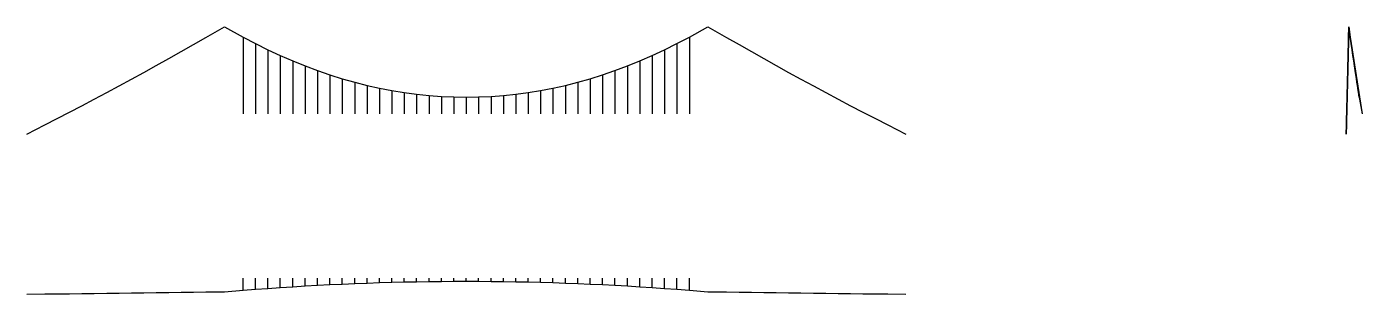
# Model space of a CAD drawing. Header units: metres. Extents: x 0 to 1519, y -182 to 122.
import ezdxf

# ---------------------------------------------------------------- set-up
doc = ezdxf.new("R2010")
doc.units = ezdxf.units.M
doc.layers.add('hanger', color=2, linetype='Continuous')
doc.layers.add('main_cable', color=1, linetype='Continuous')

msp = doc.modelspace()

# ---------------------------------------------------------------- linework, layer by layer
at = {"layer": 'hanger'}
for p, q in [((246.2, 110.2), (246.2, 23.1)), ((753.8, 110.2), (753.8, 23.1)), ((1505.7, 110.2), (1519.3, 23.1)), ((1505.7, 110.2), (1519.3, 23.1)), ((260.3, 102.8), (260.3, 23.1)), ((274.4, 95.8), (274.4, 23.1)), ((725.6, 95.8), (725.6, 23.1)), ((739.7, 102.8), (739.7, 23.1)), ((1506.8, 102.8), (1519.3, 23.1)), ((1506.8, 102.8), (1519.3, 23.1)), ((1507.8, 95.8), (1519.3, 23.1)), ((1507.8, 95.8), (1519.3, 23.1)), ((288.5, 89.3), (288.5, 23.1)), ((302.6, 83.2), (302.6, 23.1)), ((316.7, 77.5), (316.7, 23.1)), ((683.3, 77.5), (683.3, 23.1)), ((697.4, 83.2), (697.4, 23.1)), ((711.5, 89.3), (711.5, 23.1)), ((1508.7, 89.3), (1519.3, 23.1)), ((1508.7, 89.3), (1519.3, 23.1)), ((1509.6, 83.2), (1519.3, 23.1)), ((1509.6, 83.2), (1519.3, 23.1)), ((1510.5, 77.5), (1519.3, 23.1)), ((1510.5, 77.5), (1519.3, 23.1)), ((330.8, 72.2), (330.8, 23.1)), ((344.9, 67.4), (344.9, 23.1)), ((359, 63), (359, 23.1)), ((641, 63), (641, 23.1)), ((655.1, 67.4), (655.1, 23.1)), ((669.2, 72.2), (669.2, 23.1)), ((1511.3, 72.2), (1519.3, 23.1)), ((1511.3, 72.2), (1519.3, 23.1)), ((1512, 67.4), (1519.3, 23.1)), ((1512, 67.4), (1519.3, 23.1)), ((1512.6, 63), (1519.3, 23.1)), ((1512.6, 63), (1519.3, 23.1)), ((373.1, 59), (373.1, 23.1)), ((387.2, 55.4), (387.2, 23.1)), ((401.3, 52.3), (401.3, 23.1)), ((415.4, 49.5), (415.4, 23.1)), ((429.5, 47.2), (429.5, 23.1)), ((570.5, 47.2), (570.5, 23.1)), ((584.6, 49.5), (584.6, 23.1)), ((598.7, 52.3), (598.7, 23.1)), ((612.8, 55.4), (612.8, 23.1)), ((626.9, 59), (626.9, 23.1)), ((1513.2, 59), (1519.3, 23.1)), ((1513.2, 59), (1519.3, 23.1)), ((1513.8, 55.4), (1519.3, 23.1)), ((1513.8, 55.4), (1519.3, 23.1)), ((1514.3, 52.3), (1519.3, 23.1)), ((1514.3, 52.3), (1519.3, 23.1)), ((1514.7, 49.5), (1519.3, 23.1)), ((1514.7, 49.5), (1519.3, 23.1)), ((1515.1, 47.2), (1519.3, 23.1)), ((1515.1, 47.2), (1519.3, 23.1)), ((443.6, 45.4), (443.6, 23.1)), ((457.7, 43.9), (457.7, 23.1)), ((471.8, 42.8), (471.8, 23.1)), ((485.9, 42.2), (485.9, 23.1)), ((500, 42), (500, 23.1)), ((514.1, 42.2), (514.1, 23.1)), ((528.2, 42.8), (528.2, 23.1)), ((542.3, 43.9), (542.3, 23.1)), ((556.4, 45.4), (556.4, 23.1)), ((1515.3, 45.4), (1519.3, 23.1)), ((1515.3, 45.4), (1519.3, 23.1)), ((1515.6, 43.9), (1519.3, 23.1)), ((1515.6, 43.9), (1519.3, 23.1)), ((1515.7, 42.8), (1519.3, 23.1)), ((1515.7, 42.8), (1519.3, 23.1)), ((1515.8, 42.2), (1519.3, 23.1)), ((1515.8, 42.2), (1519.3, 23.1)), ((1515.9, 42), (1519.3, 23.1)), ((246.2, -177.3), (246.2, -163.7)), ((260.3, -176.2), (260.3, -163.7)), ((274.4, -175.2), (274.4, -163.7)), ((288.5, -174.3), (288.5, -163.7)), ((302.6, -173.4), (302.6, -163.7)), ((316.7, -172.5), (316.7, -163.7)), ((330.8, -171.7), (330.8, -163.7)), ((344.9, -171), (344.9, -163.7)), ((359, -170.4), (359, -163.7)), ((373.1, -169.8), (373.1, -163.7)), ((387.2, -169.2), (387.2, -163.7)), ((401.3, -168.7), (401.3, -163.7)), ((415.4, -168.3), (415.4, -163.7)), ((429.5, -167.9), (429.5, -163.7)), ((443.6, -167.7), (443.6, -163.7)), ((457.7, -167.4), (457.7, -163.7)), ((471.8, -167.3), (471.8, -163.7)), ((485.9, -167.2), (485.9, -163.7)), ((500, -167.1), (500, -163.7)), ((514.1, -167.2), (514.1, -163.7)), ((528.2, -167.3), (528.2, -163.7)), ((542.3, -167.4), (542.3, -163.7)), ((556.4, -167.7), (556.4, -163.7)), ((570.5, -167.9), (570.5, -163.7)), ((584.6, -168.3), (584.6, -163.7)), ((598.7, -168.7), (598.7, -163.7)), ((612.8, -169.2), (612.8, -163.7)), ((626.9, -169.8), (626.9, -163.7)), ((641, -170.4), (641, -163.7)), ((655.1, -171), (655.1, -163.7)), ((669.2, -171.7), (669.2, -163.7)), ((683.3, -172.5), (683.3, -163.7)), ((697.4, -173.4), (697.4, -163.7)), ((711.5, -174.3), (711.5, -163.7)), ((725.6, -175.2), (725.6, -163.7)), ((739.7, -176.2), (739.7, -163.7)), ((753.8, -177.3), (753.8, -163.7))]:
    msp.add_line(p, q, dxfattribs=at)
at = {"layer": 'main_cable'}
for points in [[(0, 0), (20.5, 10.4), (34.6, 17.7), (48.7, 25), (62.8, 32.3), (76.9, 39.8), (91, 47.3), (105.1, 54.9), (119.2, 62.5), (133.3, 70.2), (147.4, 78), (161.5, 85.8), (175.6, 93.7), (189.7, 101.7), (203.8, 109.8), (225, 122), (246.2, 110.2), (260.3, 102.8), (274.4, 95.8), (288.5, 89.3), (302.6, 83.2), (316.7, 77.5), (330.8, 72.2), (344.9, 67.4), (359, 63), (373.1, 59), (387.2, 55.4), (401.3, 52.3), (415.4, 49.5), (429.5, 47.2), (443.6, 45.4), (457.7, 43.9), (471.8, 42.8), (485.9, 42.2), (500, 42), (514.1, 42.2), (528.2, 42.8), (542.3, 43.9), (556.4, 45.4), (570.5, 47.2), (584.6, 49.5), (598.7, 52.3), (612.8, 55.4), (626.9, 59), (641, 63), (655.1, 67.4), (669.2, 72.2), (683.3, 77.5), (697.4, 83.2), (711.5, 89.3), (725.6, 95.8), (739.7, 102.8), (753.8, 110.2), (775, 122), (796.2, 109.8), (810.3, 101.7), (824.4, 93.7), (838.5, 85.8), (852.6, 78), (866.7, 70.2), (880.8, 62.5), (894.9, 54.9), (909, 47.3), (923.1, 39.8), (937.2, 32.3), (951.3, 25), (965.4, 17.7), (979.5, 10.4), (1000, 0)], [(1501.1, 0), (1501.4, 10.4), (1501.5, 17.7), (1501.7, 25), (1501.9, 32.3), (1502.1, 39.8), (1502.3, 47.3), (1502.5, 54.9), (1502.6, 62.5), (1502.8, 70.2), (1503, 78), (1503.2, 85.8), (1503.4, 93.7), (1503.5, 101.7), (1503.7, 109.8), (1504, 122), (1505.7, 110.2), (1506.8, 102.8), (1507.8, 95.8), (1508.7, 89.3), (1509.6, 83.2), (1510.5, 77.5), (1511.3, 72.2), (1512, 67.4), (1512.6, 63), (1513.2, 59), (1513.8, 55.4), (1514.3, 52.3), (1514.7, 49.5), (1515.1, 47.2), (1515.3, 45.4), (1515.6, 43.9), (1515.7, 42.8), (1515.8, 42.2), (1515.9, 42), (1515.8, 42.2), (1515.7, 42.8), (1515.6, 43.9), (1515.3, 45.4), (1515.1, 47.2), (1514.7, 49.5), (1514.3, 52.3), (1513.8, 55.4), (1513.2, 59), (1512.6, 63), (1512, 67.4), (1511.3, 72.2), (1510.5, 77.5), (1509.6, 83.2), (1508.7, 89.3), (1507.8, 95.8), (1506.8, 102.8), (1505.7, 110.2), (1504, 122), (1503.7, 109.8), (1503.5, 101.7), (1503.4, 93.7), (1503.2, 85.8), (1503, 78), (1502.8, 70.2), (1502.6, 62.5), (1502.5, 54.9), (1502.3, 47.3), (1502.1, 39.8), (1501.9, 32.3), (1501.7, 25), (1501.5, 17.7), (1501.4, 10.4), (1501.1, 0)], [(0, -181.9), (20.5, -181.6), (34.6, -181.5), (48.7, -181.3), (62.8, -181.1), (76.9, -180.9), (91, -180.7), (105.1, -180.5), (119.2, -180.4), (133.3, -180.2), (147.4, -180), (161.5, -179.8), (175.6, -179.6), (189.7, -179.5), (203.8, -179.3), (225, -179), (246.2, -177.3), (260.3, -176.2), (274.4, -175.2), (288.5, -174.3), (302.6, -173.4), (316.7, -172.5), (330.8, -171.7), (344.9, -171), (359, -170.4), (373.1, -169.8), (387.2, -169.2), (401.3, -168.7), (415.4, -168.3), (429.5, -167.9), (443.6, -167.7), (457.7, -167.4), (471.8, -167.3), (485.9, -167.2), (500, -167.1), (514.1, -167.2), (528.2, -167.3), (542.3, -167.4), (556.4, -167.7), (570.5, -167.9), (584.6, -168.3), (598.7, -168.7), (612.8, -169.2), (626.9, -169.8), (641, -170.4), (655.1, -171), (669.2, -171.7), (683.3, -172.5), (697.4, -173.4), (711.5, -174.3), (725.6, -175.2), (739.7, -176.2), (753.8, -177.3), (775, -179), (796.2, -179.3), (810.3, -179.5), (824.4, -179.6), (838.5, -179.8), (852.6, -180), (866.7, -180.2), (880.8, -180.4), (894.9, -180.5), (909, -180.7), (923.1, -180.9), (937.2, -181.1), (951.3, -181.3), (965.4, -181.5), (979.5, -181.6), (1000, -181.9)]]:
    msp.add_lwpolyline(points, dxfattribs=at)

doc.saveas('drawing.dxf')
